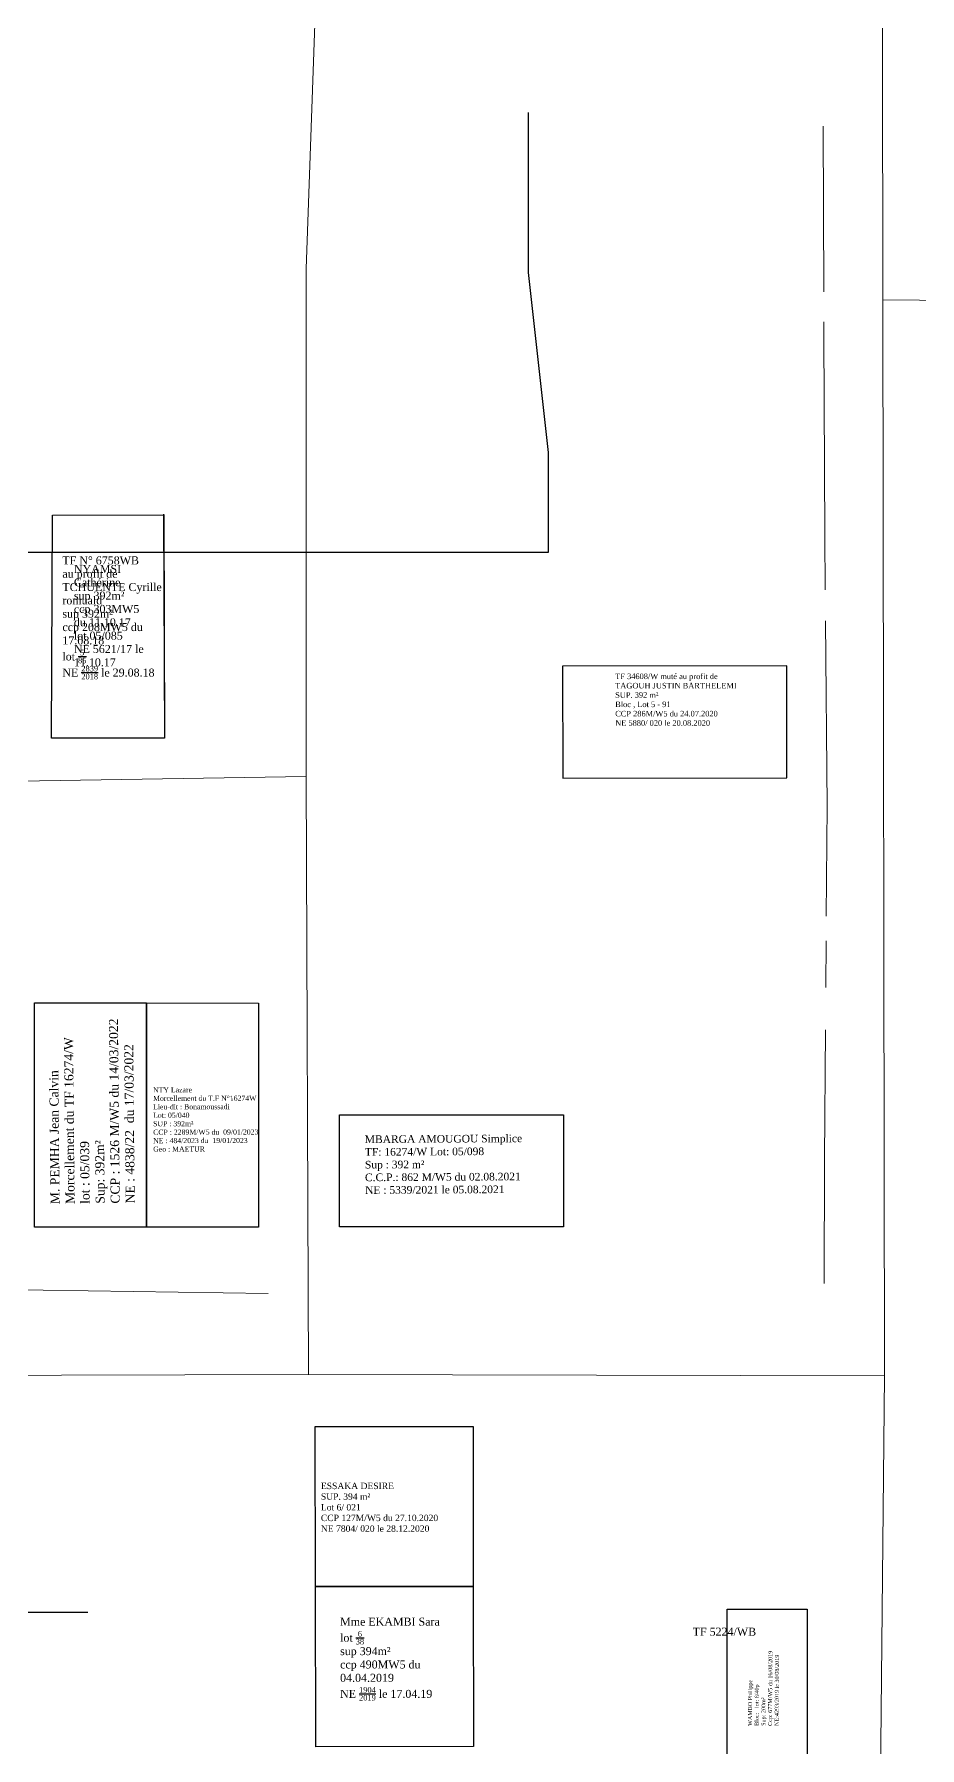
# Model space of a CAD drawing. Header units: millimetres. Extents: x 579832 to 917290, y 449831 to 1452191.
# Drawn here: x 583061.9 to 583172.5, y 452045.6 to 452259.7 of the extents above; entities that cross this region are included whole.
import ezdxf

# ---------------------------------------------------------------- set-up
doc = ezdxf.new("R2010")
doc.units = ezdxf.units.MM
doc.header["$LTSCALE"] = 10
for name, color, linetype, lineweight in [('drains_fossés', 120, 'Continuous', 20), ('MAJ APRES LE 13.01.2023', 222, 'Continuous', 30), ('Roads_others', 24, 'Continuous', 9)]:
    doc.layers.add(name, color=color, linetype=linetype, lineweight=lineweight)
doc.layers.add('end maj 26 02 2021', color=7, linetype='Continuous')
doc.layers.add('MAJ AOUT 2021', color=7, linetype='Continuous')
doc.styles.add('Times 1.0', font='times.ttf', dxfattribs={"width": 0.99, "height": 1})

msp = doc.modelspace()

# ---------------------------------------------------------------- linework, layer by layer
at = {"color": 7, "flags": 128}
msp.add_lwpolyline([(583061.93, 452138.67), (583075.93, 452138.67), (583075.92, 452110.67), (583061.92, 452110.67), (583061.93, 452138.67)], dxfattribs=at)
msp.add_lwpolyline([(583061.93, 452138.67), (583075.93, 452138.67), (583075.92, 452110.67), (583061.92, 452110.67), (583061.93, 452138.67)], dxfattribs=at)
msp.add_lwpolyline([(583061.93, 452138.67), (583075.93, 452138.67), (583075.92, 452110.67), (583061.92, 452110.67), (583061.93, 452138.67)], dxfattribs=at)
msp.add_lwpolyline([(583061.93, 452138.67), (583075.93, 452138.67), (583075.92, 452110.67), (583061.92, 452110.67), (583061.93, 452138.67)], dxfattribs=at)
at = {"layer": 'drains_fossés'}
for p, q in [((583160.47, 452248.27), (583160.55, 452227.57)), ((583160.84, 452146.45), (583160.79, 452140.61)), ((583091.12, 452102.36), (583056.39, 452102.87)), ((583091.12, 452102.36), (583056.39, 452102.87))]:
    msp.add_line(p, q, dxfattribs=at)
for points in [[(583160.55, 452223.8), (583160.55, 452222.19), (583160.66, 452197.15), (583160.72, 452190.31)], [(583160.76, 452186.42), (583160.97, 452163.29), (583160.86, 452149.52)], [(583160.75, 452135.31), (583160.64, 452119.14), (583160.59, 452103.59)], [(583160.75, 452135.31), (583160.64, 452119.14), (583160.59, 452103.59)]]:
    msp.add_lwpolyline(points, dxfattribs=at)
at = {"layer": 'end maj 26 02 2021', "flags": 128}
for points in [[(583123.61, 452249.99), (583123.61, 452242.49), (583123.61, 452229.99), (583126.11, 452207.49), (583126.11, 452194.99), (583113.61, 452194.99), (583106.11, 452194.99), (583088.61, 452194.99), (583068.61, 452194.99), (583046.11, 452194.99), (583031.11, 452194.99)], [(583123.61, 452249.99), (583123.61, 452242.49), (583123.61, 452229.99), (583126.11, 452207.49), (583126.11, 452194.99), (583113.61, 452194.99), (583106.11, 452194.99), (583088.61, 452194.99), (583068.61, 452194.99), (583046.11, 452194.99), (583031.11, 452194.99)], [(583068.61, 452062.49), (583056.11, 452062.49), (583028.61, 452062.49)], [(583068.61, 452062.49), (583056.11, 452062.49), (583028.61, 452062.49)], [(583068.61, 452062.49), (583056.11, 452062.49), (583028.61, 452062.49)], [(583068.61, 452062.49), (583056.11, 452062.49), (583028.61, 452062.49)]]:
    msp.add_lwpolyline(points, dxfattribs=at)
at = {"layer": 'end maj 26 02 2021', "color": 3, "flags": 128}
msp.add_lwpolyline([(583078.06, 452199.76), (583078.16, 452171.75), (583064.05, 452171.76), (583064.17, 452199.66), (583078.06, 452199.69)], dxfattribs=at)
msp.add_lwpolyline([(583078.06, 452199.76), (583078.16, 452171.75), (583064.05, 452171.76), (583064.17, 452199.66), (583078.06, 452199.69)], dxfattribs=at)
at = {"layer": 'end maj 26 02 2021', "color": 150, "flags": 128}
msp.add_lwpolyline([(583078.1, 452199.69), (583078.16, 452171.75), (583064.05, 452171.76), (583064.17, 452199.66)], close=True, dxfattribs=at)
msp.add_lwpolyline([(583078.1, 452199.69), (583078.16, 452171.75), (583064.05, 452171.76), (583064.17, 452199.66)], close=True, dxfattribs=at)
at = {"layer": 'end maj 26 02 2021', "color": 3, "lineweight": -3, "flags": 128}
msp.add_lwpolyline([(583155.91, 452180.81), (583127.91, 452180.76), (583127.93, 452166.76), (583155.93, 452166.81)], close=True, dxfattribs=at)
msp.add_lwpolyline([(583155.91, 452180.81), (583127.91, 452180.76), (583127.93, 452166.76), (583155.93, 452166.81)], close=True, dxfattribs=at)
at = {"layer": 'end maj 26 02 2021', "color": 150, "linetype": 'ByBlock', "lineweight": -3, "ltscale": 0.0014, "flags": 128}
msp.add_lwpolyline([(583097.01, 452085.74), (583116.72, 452085.74), (583116.72, 452065.74), (583097.02, 452065.74)], close=True, dxfattribs=at)
msp.add_lwpolyline([(583097.01, 452085.74), (583116.72, 452085.74), (583116.72, 452065.74), (583097.02, 452065.74)], close=True, dxfattribs=at)
msp.add_lwpolyline([(583097.01, 452085.74), (583116.72, 452085.74), (583116.72, 452065.74), (583097.02, 452065.74)], close=True, dxfattribs=at)
msp.add_lwpolyline([(583097.01, 452085.74), (583116.72, 452085.74), (583116.72, 452065.74), (583097.02, 452065.74)], close=True, dxfattribs=at)
at = {"layer": 'end maj 26 02 2021', "color": 150, "lineweight": -3, "flags": 128}
msp.add_lwpolyline([(583097.02, 452065.7), (583116.72, 452065.74), (583116.76, 452045.74), (583097.06, 452045.7)], close=True, dxfattribs=at)
msp.add_lwpolyline([(583097.02, 452065.7), (583116.72, 452065.74), (583116.76, 452045.74), (583097.06, 452045.7)], close=True, dxfattribs=at)
msp.add_lwpolyline([(583097.02, 452065.7), (583116.72, 452065.74), (583116.76, 452045.74), (583097.06, 452045.7)], close=True, dxfattribs=at)
msp.add_lwpolyline([(583097.02, 452065.7), (583116.72, 452065.74), (583116.76, 452045.74), (583097.06, 452045.7)], close=True, dxfattribs=at)
at = {"layer": 'end maj 26 02 2021', "color": 150}
msp.add_lwpolyline([(583158.47, 452062.92), (583158.49, 452042.92), (583148.49, 452042.92), (583148.47, 452062.91)], close=True, dxfattribs=at)
msp.add_lwpolyline([(583158.47, 452062.92), (583158.49, 452042.92), (583148.49, 452042.92), (583148.47, 452062.91)], close=True, dxfattribs=at)
msp.add_lwpolyline([(583158.47, 452062.92), (583158.49, 452042.92), (583148.49, 452042.92), (583148.47, 452062.91)], close=True, dxfattribs=at)
msp.add_lwpolyline([(583158.47, 452062.92), (583158.49, 452042.92), (583148.49, 452042.92), (583148.47, 452062.91)], close=True, dxfattribs=at)
at = {"layer": 'MAJ AOUT 2021', "flags": 128}
msp.add_lwpolyline([(583100.03, 452124.71), (583128.03, 452124.71), (583128.03, 452110.71), (583100.03, 452110.71)], close=True, dxfattribs=at)
msp.add_lwpolyline([(583100.03, 452124.71), (583128.03, 452124.71), (583128.03, 452110.71), (583100.03, 452110.71)], close=True, dxfattribs=at)
msp.add_lwpolyline([(583100.03, 452124.71), (583128.03, 452124.71), (583128.03, 452110.71), (583100.03, 452110.71)], close=True, dxfattribs=at)
msp.add_lwpolyline([(583100.03, 452124.71), (583128.03, 452124.71), (583128.03, 452110.71), (583100.03, 452110.71)], close=True, dxfattribs=at)
at = {"layer": 'MAJ APRES LE 13.01.2023', "lineweight": 30, "flags": 128}
msp.add_lwpolyline([(583075.93, 452138.67), (583089.93, 452138.66), (583089.92, 452110.66), (583075.92, 452110.67)], close=True, dxfattribs=at)
msp.add_lwpolyline([(583075.93, 452138.67), (583089.93, 452138.66), (583089.92, 452110.66), (583075.92, 452110.67)], close=True, dxfattribs=at)
at = {"layer": 'Roads_others'}
msp.add_line((583274.31, 452225.32), (583167.93, 452226.56), dxfattribs=at)
for points in [[(583169.1, 452373.66), (583167.8, 452321.46), (583167.93, 452226.56), (583168.13, 452092.06), (583167.58, 452037.61), (583168.03, 452023.15), (583170.06, 451955.83), (583170.26, 451875.46)], [(583169.1, 452373.66), (583167.8, 452321.46), (583167.93, 452226.56), (583168.13, 452092.06), (583167.58, 452037.61), (583168.03, 452023.15), (583170.06, 451955.83), (583170.26, 451875.46)], [(583099.06, 452321.13), (583095.86, 452230.45), (583095.89, 452166.98), (583096.18, 452092.25)], [(583099.06, 452321.13), (583095.86, 452230.45), (583095.89, 452166.98), (583096.18, 452092.25)], [(583095.89, 452166.98), (582939.53, 452164.42), (582870.44, 452164.26)], [(583168.13, 452092.06), (583096.18, 452092.25), (582957.17, 452091.84), (582869.52, 452092.59), (582744.53, 452090.42), (582653.39, 452090.16), (582561.19, 452089.11), (582489.43, 452088.24), (582410.54, 452087.22), (582288.24, 452088.64), (582256.58, 452088.43), (582224.07, 452088.44), (582160.77, 452088.45), (582098.21, 452088.46), (582013.74, 452087.42), (581953.31, 452087.43)], [(583168.13, 452092.06), (583096.18, 452092.25), (582957.17, 452091.84), (582869.52, 452092.59), (582744.53, 452090.42), (582653.39, 452090.16), (582561.19, 452089.11), (582489.43, 452088.24), (582410.54, 452087.22), (582288.24, 452088.64), (582256.58, 452088.43), (582224.07, 452088.44), (582160.77, 452088.45), (582098.21, 452088.46), (582013.74, 452087.42), (581953.31, 452087.43)]]:
    msp.add_lwpolyline(points, dxfattribs=at)

# ---------------------------------------------------------------- texts
at = {"color": 7, "insert": (583063.93, 452113.52), "char_height": 1.1273, "width": 43.8057, "attachment_point": 1, "rotation": 90.5505}
msp.add_mtext('\\A1;{\\fTimes New Roman|b0|i0|c0|p18;M. PEMHA Jean Calvin \\P\\C1;Morcellement du TF 16274/W\\P\\C7;lot : 05/039\\PSup: 392m²\\PCCP : 1526 M/W5 du 14/03/2022\\PNE : 4838/22  du 17/03/2022}', dxfattribs=at)
msp.add_mtext('\\A1;{\\fTimes New Roman|b0|i0|c0|p18;M. PEMHA Jean Calvin \\P\\C1;Morcellement du TF 16274/W\\P\\C7;lot : 05/039\\PSup: 392m²\\PCCP : 1526 M/W5 du 14/03/2022\\PNE : 4838/22  du 17/03/2022}', dxfattribs=at)
msp.add_mtext('\\A1;{\\fTimes New Roman|b0|i0|c0|p18;M. PEMHA Jean Calvin \\P\\C1;Morcellement du TF 16274/W\\P\\C7;lot : 05/039\\PSup: 392m²\\PCCP : 1526 M/W5 du 14/03/2022\\PNE : 4838/22  du 17/03/2022}', dxfattribs=at)
msp.add_mtext('\\A1;{\\fTimes New Roman|b0|i0|c0|p18;M. PEMHA Jean Calvin \\P\\C1;Morcellement du TF 16274/W\\P\\C7;lot : 05/039\\PSup: 392m²\\PCCP : 1526 M/W5 du 14/03/2022\\PNE : 4838/22  du 17/03/2022}', dxfattribs=at)
at = {"layer": 'end maj 26 02 2021', "color": 1, "linetype": 'ByBlock', "lineweight": -3, "ltscale": 0.0014, "insert": (583065.41, 452194.49), "char_height": 1, "width": 14.3938, "attachment_point": 1, "style": 'Times 1.0'}
msp.add_mtext('\\A1;TF N° 6758WB\\Pau profit de TCHUENTE Cyrille romuald\\Psup 392m²\\Pccp 208MW5 du 17.08.18\\Plot {\\H0.7x;\\S5/85;}\\PNE {\\H0.7x;\\S2839/2018;} le 29.08.18', dxfattribs=at)
msp.add_mtext('\\A1;TF N° 6758WB\\Pau profit de TCHUENTE Cyrille romuald\\Psup 392m²\\Pccp 208MW5 du 17.08.18\\Plot {\\H0.7x;\\S5/85;}\\PNE {\\H0.7x;\\S2839/2018;} le 29.08.18', dxfattribs=at)
at = {"layer": 'end maj 26 02 2021', "color": 150, "linetype": 'ByBlock', "lineweight": -3, "ltscale": 0.0014, "attachment_point": 1, "style": 'Times 1.0'}
for s, insert, char_height, width in [('NYAMSI Cathérine \\Psup 392m²\\Pccp 303MW5 du 11.10.17\\Plot 05/085\\PNE 5621/17 le 11.10.17', (583066.85, 452193.42), 1, 9.586), ('NYAMSI Cathérine \\Psup 392m²\\Pccp 303MW5 du 11.10.17\\Plot 05/085\\PNE 5621/17 le 11.10.17', (583066.85, 452193.42), 1, 9.586), ('{\\fTimes New Roman|b0|i0|c186|p18;\\C1;TF 34608/W muté au profit de\\P\\C256;TAGOUH JUSTIN BARTHELEMI\\PSUP. 392 m²\\PBloc , Lot 5 - 91\\PCCP 286M/W5 du 24.07.2020\\PNE 5880/ 020 le 20.08.2020}', (583134.48, 452179.85), 0.7, 22.1994), ('{\\fTimes New Roman|b0|i0|c186|p18;\\C1;TF 34608/W muté au profit de\\P\\C256;TAGOUH JUSTIN BARTHELEMI\\PSUP. 392 m²\\PBloc , Lot 5 - 91\\PCCP 286M/W5 du 24.07.2020\\PNE 5880/ 020 le 20.08.2020}', (583134.48, 452179.85), 0.7, 22.1994), ('{\\C256;ESSAKA DESIRE\\PSUP. 394 m²\\PLot 6/ 021\\PCCP 127M/W5 du 27.10.2020\\PNE 7804/ 020 le 28.12.2020}', (583097.71, 452078.71), 0.8, 41.0003), ('{\\C256;ESSAKA DESIRE\\PSUP. 394 m²\\PLot 6/ 021\\PCCP 127M/W5 du 27.10.2020\\PNE 7804/ 020 le 28.12.2020}', (583097.71, 452078.71), 0.8, 41.0003), ('{\\C256;ESSAKA DESIRE\\PSUP. 394 m²\\PLot 6/ 021\\PCCP 127M/W5 du 27.10.2020\\PNE 7804/ 020 le 28.12.2020}', (583097.71, 452078.71), 0.8, 41.0003), ('{\\C256;ESSAKA DESIRE\\PSUP. 394 m²\\PLot 6/ 021\\PCCP 127M/W5 du 27.10.2020\\PNE 7804/ 020 le 28.12.2020}', (583097.71, 452078.71), 0.8, 41.0003), ('\\A1;Mme EKAMBI Sara\\Plot {\\H0.7x;\\S6/38;}\\Psup 394m²\\Pccp 490MW5 du 04.04.2019\\PNE {\\H0.7x;\\S1904/2019;} le 17.04.19', (583100.11, 452061.84), 1, 16.062), ('\\A1;Mme EKAMBI Sara\\Plot {\\H0.7x;\\S6/38;}\\Psup 394m²\\Pccp 490MW5 du 04.04.2019\\PNE {\\H0.7x;\\S1904/2019;} le 17.04.19', (583100.11, 452061.84), 1, 16.062), ('\\A1;Mme EKAMBI Sara\\Plot {\\H0.7x;\\S6/38;}\\Psup 394m²\\Pccp 490MW5 du 04.04.2019\\PNE {\\H0.7x;\\S1904/2019;} le 17.04.19', (583100.11, 452061.84), 1, 16.062), ('\\A1;Mme EKAMBI Sara\\Plot {\\H0.7x;\\S6/38;}\\Psup 394m²\\Pccp 490MW5 du 04.04.2019\\PNE {\\H0.7x;\\S1904/2019;} le 17.04.19', (583100.11, 452061.84), 1, 16.062), ('{\\C1;TF 5224/WB}', (583144.16, 452060.59), 1, 19.4449), ('{\\C1;TF 5224/WB}', (583144.16, 452060.59), 1, 19.4449), ('{\\C1;TF 5224/WB}', (583144.16, 452060.59), 1, 19.4449), ('{\\C1;TF 5224/WB}', (583144.16, 452060.59), 1, 19.4449)]:
    msp.add_mtext(s, dxfattribs=dict(at, insert=insert, char_height=char_height, width=width))
at = {"layer": 'end maj 26 02 2021', "insert": (583151.08, 452048.32), "char_height": 0.5, "attachment_point": 1, "rotation": 89.8073}
msp.add_mtext_dynamic_manual_height_columns('{\\fTimes New Roman|b0|i0|c0|p18;WAMBO Philippe\\PBloc:   lot: 6/40p\\PSup: 200m²\\PCcp: 677M/W5 du 16/08/2019\\PNE:4293/2019 le 30/08/2019}', width=84.9827, gutter_width=12.5, heights=[23.39], dxfattribs=at)
msp.add_mtext_dynamic_manual_height_columns('{\\fTimes New Roman|b0|i0|c0|p18;WAMBO Philippe\\PBloc:   lot: 6/40p\\PSup: 200m²\\PCcp: 677M/W5 du 16/08/2019\\PNE:4293/2019 le 30/08/2019}', width=84.9827, gutter_width=12.5, heights=[23.39], dxfattribs=at)
msp.add_mtext_dynamic_manual_height_columns('{\\fTimes New Roman|b0|i0|c0|p18;WAMBO Philippe\\PBloc:   lot: 6/40p\\PSup: 200m²\\PCcp: 677M/W5 du 16/08/2019\\PNE:4293/2019 le 30/08/2019}', width=84.9827, gutter_width=12.5, heights=[23.39], dxfattribs=at)
msp.add_mtext_dynamic_manual_height_columns('{\\fTimes New Roman|b0|i0|c0|p18;WAMBO Philippe\\PBloc:   lot: 6/40p\\PSup: 200m²\\PCcp: 677M/W5 du 16/08/2019\\PNE:4293/2019 le 30/08/2019}', width=84.9827, gutter_width=12.5, heights=[23.39], dxfattribs=at)
at = {"layer": 'MAJ AOUT 2021', "insert": (583103.19, 452122.11), "char_height": 0.9525, "attachment_point": 1, "rotation": 0.3477}
msp.add_mtext_dynamic_manual_height_columns('{\\fTimes New Roman|b0|i0|c0|p18;MBARGA AMOUGOU Simplice \\PTF: 16274/W Lot: 05/098\\PSup : 392 m²\\PC.C.P.: 862 M/W5 du 02.08.2021\\PNE : 5339/2021 le 05.08.2021}', width=19.8891, gutter_width=12.5, heights=[9.26], dxfattribs=at)
msp.add_mtext_dynamic_manual_height_columns('{\\fTimes New Roman|b0|i0|c0|p18;MBARGA AMOUGOU Simplice \\PTF: 16274/W Lot: 05/098\\PSup : 392 m²\\PC.C.P.: 862 M/W5 du 02.08.2021\\PNE : 5339/2021 le 05.08.2021}', width=19.8891, gutter_width=12.5, heights=[9.26], dxfattribs=at)
msp.add_mtext_dynamic_manual_height_columns('{\\fTimes New Roman|b0|i0|c0|p18;MBARGA AMOUGOU Simplice \\PTF: 16274/W Lot: 05/098\\PSup : 392 m²\\PC.C.P.: 862 M/W5 du 02.08.2021\\PNE : 5339/2021 le 05.08.2021}', width=19.8891, gutter_width=12.5, heights=[9.26], dxfattribs=at)
msp.add_mtext_dynamic_manual_height_columns('{\\fTimes New Roman|b0|i0|c0|p18;MBARGA AMOUGOU Simplice \\PTF: 16274/W Lot: 05/098\\PSup : 392 m²\\PC.C.P.: 862 M/W5 du 02.08.2021\\PNE : 5339/2021 le 05.08.2021}', width=19.8891, gutter_width=12.5, heights=[9.26], dxfattribs=at)
at = {"layer": 'MAJ APRES LE 13.01.2023', "lineweight": 30, "insert": (583076.74, 452128.12), "char_height": 0.6341, "width": 14.3925, "attachment_point": 1, "rotation": 0.1345}
msp.add_mtext('{\\fTimes New Roman|b0|i0|c186|p18;NTY Lazare\\PMorcellement du T.F N°16274W     \\PLieu-dit : Bonamoussadi\\PLot: 05/040\\PSUP : 392m²\\PCCP : 2289M/W5 du  09/01/2023\\PNE : 484/2023 du  19/01/2023\\PGeo : MAETUR}', dxfattribs=at)
msp.add_mtext('{\\fTimes New Roman|b0|i0|c186|p18;NTY Lazare\\PMorcellement du T.F N°16274W     \\PLieu-dit : Bonamoussadi\\PLot: 05/040\\PSUP : 392m²\\PCCP : 2289M/W5 du  09/01/2023\\PNE : 484/2023 du  19/01/2023\\PGeo : MAETUR}', dxfattribs=at)

doc.saveas('drawing.dxf')
